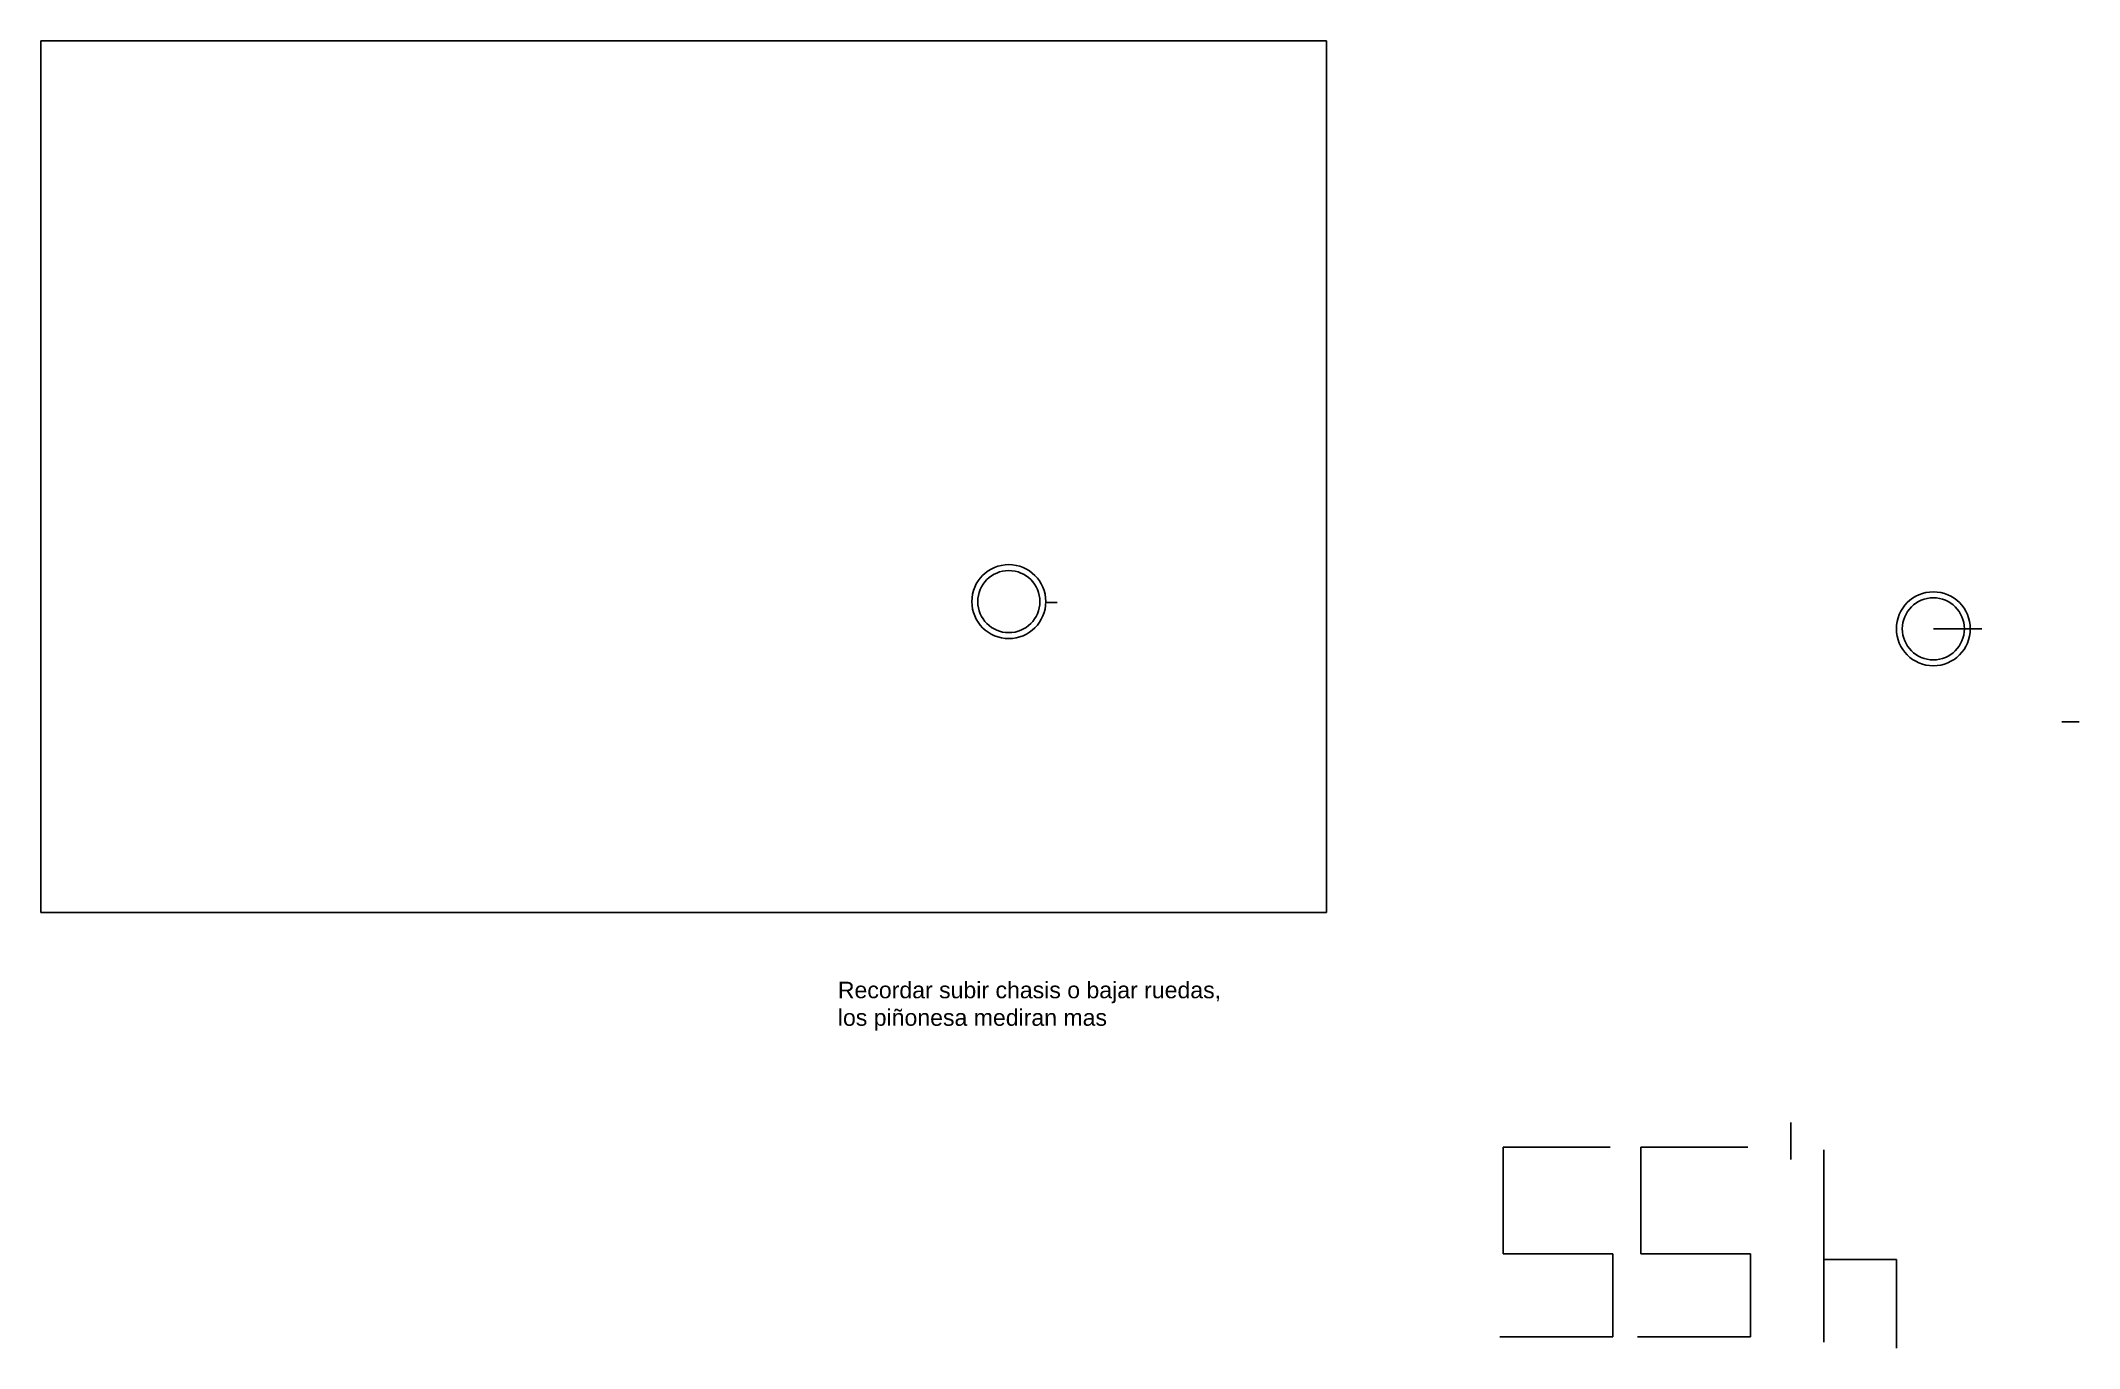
# Model space of a CAD drawing. Header units: millimetres. Extents: x -164 to 144, y -167 to 31.
import ezdxf

# ---------------------------------------------------------------- set-up
doc = ezdxf.new("R2010")
doc.units = ezdxf.units.MM
doc.styles.get("Standard").update_dxf_attribs({"font": 'arial.ttf'})
picture_1 = doc.add_image_def('image1.jpg', size_in_pixel=(736, 499))

msp = doc.modelspace()

# ---------------------------------------------------------------- linework, layer by layer
for p, q in [((-12.24, -54.25), (-10.5, -54.25)), ((122.18, -58.22), (127.78, -58.22)), ((127.78, -58.22), (129.51, -58.22)), ((144.27, -72.3), (141.64, -72.3)), ((100.62, -138.58), (100.62, -132.97)), ((57.05, -136.71), (73.22, -136.71)), ((57.05, -152.88), (57.05, -136.71)), ((77.9, -152.88), (77.9, -136.71)), ((77.9, -136.71), (94.07, -136.71)), ((105.6, -166.23), (105.6, -137.11)), ((73.62, -152.88), (57.05, -152.88)), ((73.62, -165.43), (73.62, -152.88)), ((94.47, -152.88), (77.9, -152.88)), ((94.47, -165.43), (94.47, -152.88)), ((105.6, -153.71), (116.6, -153.71)), ((105.6, -153.71), (105.6, -166.23)), ((116.6, -153.71), (116.6, -167.17)), ((56.52, -165.43), (73.62, -165.43)), ((77.37, -165.43), (94.47, -165.43))]:
    msp.add_line(p, q)
for centre, radius in [((-17.83, -54.1), 5.6), ((-17.83, -54.1), 4.7), ((122.18, -58.22), 5.6), ((122.18, -58.22), 4.7)]:
    msp.add_circle(centre, radius)

# ---------------------------------------------------------------- texts
at = {"insert": (-43.72, -111.67), "char_height": 2.5, "attachment_point": 1}
msp.add_mtext_dynamic_manual_height_columns('Recordar subir chasis o bajar ruedas, los piñonesa mediran mas ', width=60.6828, gutter_width=12.5, heights=[0], dxfattribs=at)

# ---------------------------------------------------------------- pictures from other files: only their frames are drawn
image = msp.add_image(picture_1, insert=(30.3, 30.83), size_in_units=(194.73, 132.03), rotation=180)
image.dxf.flags = 7

doc.saveas('drawing.dxf')
